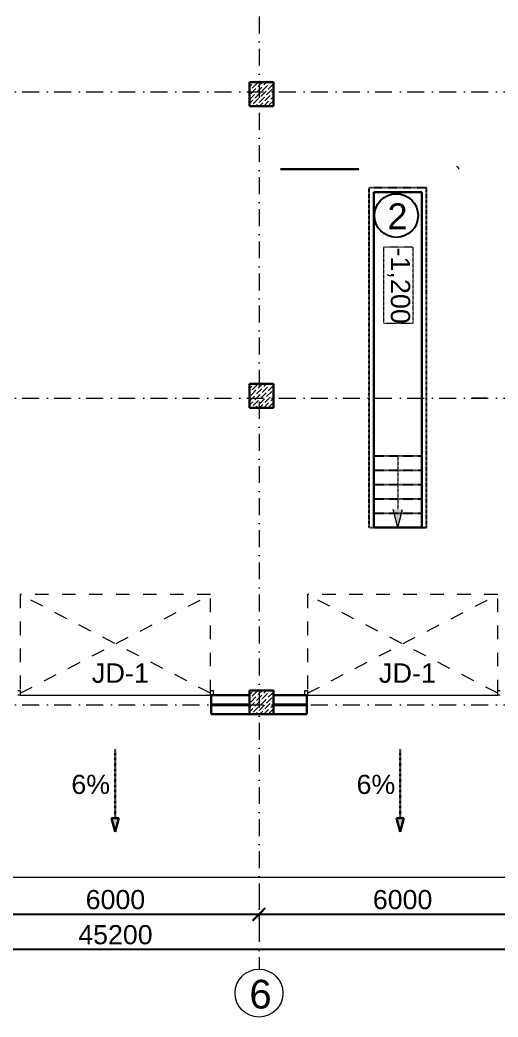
# Model space of a CAD drawing. Header units: millimetres. Extents: x 895788 to 1136524, y -21936 to 400945.
# Drawn here: x 945195 to 955185, y 141307 to 162130 of the extents above; entities that cross this region are included whole.
import ezdxf

# ---------------------------------------------------------------- set-up
doc = ezdxf.new("R2010")
doc.units = ezdxf.units.MM
for name, pattern in [('( Hidden )', [0.275, 0.15, -0.125]), ('DASHED', [0.75, 0.5, -0.25]), ('Штриховая', [564.444447, 282.222223, -282.222223]), ('Штрихпунктирная', [670.277762, 352.777767, -176.388884, 0, -141.111112])]:
    doc.linetypes.add(name, pattern=pattern)
doc.layers.add('Arakesmelerin x_tti', color=7, linetype='Continuous')
for name, color, linetype, lineweight in [('Arakesmelerin x_tti_Ном._пера__1', 7, 'Continuous', 15), ('cad-block.com_Pen_No__7', 7, 'Continuous', 60), ('Layer2_Pen_No__1', 7, 'Continuous', 15), ('Layer2_Ном._пера__1', 7, 'Continuous', 15), ('S_viyy_nin ufiqi c_rciv_si_Ном._пера__1', 7, 'Continuous', 15), ('S_viyy_nin ufiqi yaz_s__Ном._пера__7', 7, 'Continuous', 60), ('Двери ArchiCAD_Ном._пера__143', 30, 'Continuous', 0), ('оси_Ном._пера__1', 7, 'Continuous', 15), ('перегородка_Ном._пера__7', 7, 'Continuous', 60), ('перегородка_Ном._пера__7_Ном._пера__7', 7, 'Continuous', 60)]:
    doc.layers.add(name, color=color, linetype=linetype, lineweight=lineweight)
doc.layers.add('Двери ArchiCAD_Ном._пера__3', color=30, linetype='Continuous', lineweight=15, true_color=0xff6600)
doc.layers.add('перегородка_Ном._пера__106', color=240, linetype='Continuous', lineweight=0, true_color=0xef3a3f)
doc.styles.get("Standard").update_dxf_attribs({"font": 'arial.ttf', "height": 400})
doc.styles.add('СГЕНЕРИР_СТИЛЬ_1', font='arial.ttf')

# ---------------------------------------------------------------- blocks, each defined once
blk = doc.blocks.new('_ArchTick')
at = {"color": 0, "linetype": 'ByBlock', "const_width": 0.15}
blk.add_lwpolyline([(-0.5, -0.5), (0.5, 0.5)], dxfattribs=at)

msp = doc.modelspace()

# ---------------------------------------------------------------- hatches: boundary and pattern name
at = {"layer": 'Arakesmelerin x_tti', "linetype": 'Continuous', "lineweight": 0, "true_color": 0x000000}
msp.add_hatch(color=18, dxfattribs=at).paths.add_polyline_path([(953090.505, 151529.74), (952990.505, 151902.945), (953190.505, 151902.945)])
at = {"layer": 'Arakesmelerin x_tti', "linetype": 'Continuous', "lineweight": 30, "true_color": 0x000000}
for points in [[(947184.135, 145178.464), (947260.408, 145463.12), (947107.861, 145463.12)], [(953142.971, 145178.464), (953219.244, 145463.12), (953066.697, 145463.12)]]:
    msp.add_hatch(color=18, dxfattribs=at).paths.add_polyline_path(points)

# ---------------------------------------------------------------- linework, layer by layer
at = {"color": 3, "lineweight": 30}
for p, q in [((950490.347, 160829.736), (949990.347, 160829.736)), ((949990.347, 160829.736), (949990.347, 160329.736)), ((950490.347, 160329.736), (950490.347, 160829.736)), ((949990.347, 160329.736), (950490.347, 160329.736)), ((950490.347, 154529.736), (949990.347, 154529.736)), ((949990.347, 154529.736), (949990.347, 154029.736)), ((950490.347, 154029.736), (950490.347, 154529.736)), ((949990.347, 154029.736), (950490.347, 154029.736)), ((950490.347, 148129.736), (949990.347, 148129.736)), ((949990.347, 148129.736), (949990.347, 147629.736)), ((950490.347, 147629.736), (950490.347, 148129.736)), ((949990.347, 147629.736), (950490.347, 147629.736))]:
    msp.add_line(p, q, dxfattribs=at)
at = {"lineweight": 9}
for p, q in [((949990.347, 160824.526), (949995.557, 160829.736)), ((949990.347, 160736.138), (950038.518, 160784.308)), ((950049.567, 160706.969), (950160.052, 160817.454)), ((950060.615, 160806.406), (950060.615, 160806.406)), ((950082.713, 160828.503), (950083.946, 160829.736)), ((950171.101, 160740.114), (950260.723, 160829.736)), ((950259.489, 160651.726), (950369.975, 160762.211)), ((950270.538, 160751.163), (950270.538, 160751.163)), ((950292.635, 160773.26), (950349.111, 160829.736)), ((950381.023, 160684.872), (950490.347, 160794.196)), ((950392.072, 160784.308), (950392.072, 160784.308)), ((950414.169, 160806.406), (950437.499, 160829.736)), ((949990.347, 160647.749), (950005.373, 160662.774)), ((949990.347, 160470.973), (950093.761, 160574.386)), ((949994.324, 160563.338), (949994.324, 160563.338)), ((950016.421, 160585.435), (950126.907, 160695.92)), ((950027.47, 160684.872), (950027.47, 160684.872)), ((950104.81, 160497.046), (950215.295, 160607.532)), ((950115.858, 160596.483), (950115.858, 160596.483)), ((950137.955, 160618.58), (950248.441, 160729.066)), ((950149.004, 160718.017), (950149.004, 160718.017)), ((950226.344, 160530.192), (950336.829, 160640.677)), ((950237.392, 160629.629), (950237.392, 160629.629)), ((950314.732, 160441.804), (950425.217, 160552.289)), ((950347.878, 160563.338), (950458.363, 160673.823)), ((950358.926, 160662.774), (950358.926, 160662.774)), ((950447.314, 160574.386), (950447.314, 160574.386)), ((950469.412, 160596.483), (950490.347, 160617.419)), ((950480.46, 160695.92), (950480.46, 160695.92)), ((949990.347, 160382.584), (950060.615, 160452.852)), ((950049.567, 160353.415), (950049.567, 160353.415)), ((950071.664, 160375.512), (950182.149, 160485.998)), ((950082.713, 160474.949), (950082.713, 160474.949)), ((950114.276, 160329.736), (950149.004, 160364.464)), ((950171.101, 160386.561), (950171.101, 160386.561)), ((950193.198, 160408.658), (950303.683, 160519.143)), ((950202.664, 160329.736), (950270.538, 160397.609)), ((950204.246, 160508.095), (950204.246, 160508.095)), ((950291.053, 160329.736), (950392.072, 160430.755)), ((950292.635, 160419.707), (950292.635, 160419.707)), ((950325.78, 160541.241), (950325.78, 160541.241)), ((950403.12, 160353.415), (950490.347, 160440.642)), ((950414.169, 160452.852), (950414.169, 160452.852)), ((950436.266, 160474.949), (950490.347, 160529.031)), ((950467.829, 160329.736), (950480.46, 160342.367)), ((950025.888, 160329.736), (950027.47, 160331.318)), ((950381.023, 160331.318), (950381.023, 160331.318)), ((949990.347, 154524.526), (949995.557, 154529.736)), ((950049.567, 154406.969), (950160.052, 154517.454)), ((950060.615, 154506.406), (950060.615, 154506.406)), ((950082.713, 154528.503), (950083.946, 154529.736)), ((950171.101, 154440.114), (950260.723, 154529.736)), ((950292.635, 154473.26), (950349.111, 154529.736)), ((950414.169, 154506.406), (950437.499, 154529.736)), ((949990.347, 154436.138), (950038.518, 154484.308)), ((949990.347, 154347.749), (950005.373, 154362.774)), ((950016.421, 154285.435), (950126.907, 154395.92)), ((950027.47, 154384.872), (950027.47, 154384.872)), ((950104.81, 154197.046), (950215.295, 154307.532)), ((950115.858, 154296.483), (950115.858, 154296.483)), ((950137.955, 154318.58), (950248.441, 154429.066)), ((950149.004, 154418.017), (950149.004, 154418.017)), ((950226.344, 154230.192), (950336.829, 154340.677)), ((950237.392, 154329.629), (950237.392, 154329.629)), ((950259.489, 154351.726), (950369.975, 154462.211)), ((950270.538, 154451.163), (950270.538, 154451.163)), ((950347.878, 154263.338), (950458.363, 154373.823)), ((950358.926, 154362.774), (950358.926, 154362.774)), ((950381.023, 154384.872), (950490.347, 154494.196)), ((950392.072, 154484.308), (950392.072, 154484.308)), ((950469.412, 154296.483), (950490.347, 154317.419)), ((950480.46, 154395.92), (950480.46, 154395.92)), ((949990.347, 154170.973), (950093.761, 154274.386)), ((949990.347, 154082.584), (950060.615, 154152.852)), ((949994.324, 154263.338), (949994.324, 154263.338)), ((950071.664, 154075.512), (950182.149, 154185.998)), ((950082.713, 154174.949), (950082.713, 154174.949)), ((950193.198, 154108.658), (950303.683, 154219.143)), ((950202.664, 154029.736), (950270.538, 154097.609)), ((950204.246, 154208.095), (950204.246, 154208.095)), ((950291.053, 154029.736), (950392.072, 154130.755)), ((950292.635, 154119.707), (950292.635, 154119.707)), ((950314.732, 154141.804), (950425.217, 154252.289)), ((950325.78, 154241.241), (950325.78, 154241.241)), ((950403.12, 154053.415), (950490.347, 154140.642)), ((950414.169, 154152.852), (950414.169, 154152.852)), ((950436.266, 154174.949), (950490.347, 154229.031)), ((950447.314, 154274.386), (950447.314, 154274.386)), ((950025.888, 154029.736), (950027.47, 154031.318)), ((950049.567, 154053.415), (950049.567, 154053.415)), ((950114.276, 154029.736), (950149.004, 154064.464)), ((950171.101, 154086.561), (950171.101, 154086.561)), ((950381.023, 154031.318), (950381.023, 154031.318)), ((950467.829, 154029.736), (950480.46, 154042.367)), ((949990.347, 148124.526), (949995.557, 148129.736)), ((949990.347, 148036.138), (950038.518, 148084.308)), ((950049.567, 148006.969), (950160.052, 148117.454)), ((950060.615, 148106.406), (950060.615, 148106.406)), ((950082.713, 148128.503), (950083.946, 148129.736)), ((950171.101, 148040.114), (950260.723, 148129.736)), ((950259.489, 147951.726), (950369.975, 148062.211)), ((950270.538, 148051.163), (950270.538, 148051.163)), ((950292.635, 148073.26), (950349.111, 148129.736)), ((950381.023, 147984.872), (950490.347, 148094.196)), ((950392.072, 148084.308), (950392.072, 148084.308)), ((950414.169, 148106.406), (950437.499, 148129.736)), ((949990.347, 147947.749), (950005.373, 147962.774)), ((949990.347, 147770.973), (950093.761, 147874.386)), ((949994.324, 147863.338), (949994.324, 147863.338)), ((950016.421, 147885.435), (950126.907, 147995.92)), ((950027.47, 147984.872), (950027.47, 147984.872)), ((950104.81, 147797.046), (950215.295, 147907.532)), ((950115.858, 147896.483), (950115.858, 147896.483)), ((950137.955, 147918.58), (950248.441, 148029.066)), ((950149.004, 148018.017), (950149.004, 148018.017)), ((950226.344, 147830.192), (950336.829, 147940.677)), ((950237.392, 147929.629), (950237.392, 147929.629)), ((950314.732, 147741.804), (950425.217, 147852.289)), ((950325.78, 147841.241), (950325.78, 147841.241)), ((950347.878, 147863.338), (950458.363, 147973.823)), ((950358.926, 147962.774), (950358.926, 147962.774)), ((950447.314, 147874.386), (950447.314, 147874.386)), ((950469.412, 147896.483), (950490.347, 147917.419)), ((950480.46, 147995.92), (950480.46, 147995.92)), ((949990.347, 147682.584), (950060.615, 147752.852)), ((950049.567, 147653.415), (950049.567, 147653.415)), ((950071.664, 147675.512), (950182.149, 147785.998)), ((950082.713, 147774.949), (950082.713, 147774.949)), ((950114.276, 147629.736), (950149.004, 147664.464)), ((950171.101, 147686.561), (950171.101, 147686.561)), ((950193.198, 147708.658), (950303.683, 147819.143)), ((950202.664, 147629.736), (950270.538, 147697.609)), ((950204.246, 147808.095), (950204.246, 147808.095)), ((950291.053, 147629.736), (950392.072, 147730.755)), ((950292.635, 147719.707), (950292.635, 147719.707)), ((950403.12, 147653.415), (950490.347, 147740.642)), ((950414.169, 147752.852), (950414.169, 147752.852)), ((950436.266, 147774.949), (950490.347, 147829.031)), ((950467.829, 147629.736), (950480.46, 147642.367)), ((950025.888, 147629.736), (950027.47, 147631.318)), ((950381.023, 147631.318), (950381.023, 147631.318))]:
    msp.add_line(p, q, dxfattribs=at)
at = {"lineweight": 30}
msp.add_line((950638.382, 159014.122), (952277.897, 159014.122), dxfattribs=at)
at = {"color": 0, "lineweight": 30}
for p, q in [((953590.505, 158529.74), (952590.505, 158529.74)), ((952590.505, 158529.74), (952590.505, 151529.74)), ((953590.505, 151529.74), (953590.505, 158529.74)), ((952590.505, 151529.74), (953590.505, 151529.74)), ((949190.366, 147629.736), (949190.366, 148029.736)), ((949190.366, 148029.736), (949990.347, 148029.736)), ((950490.347, 148029.736), (951190.366, 148029.736)), ((951190.366, 147629.736), (951190.366, 148029.736)), ((951190.366, 147629.736), (949190.366, 147629.736))]:
    msp.add_line(p, q, dxfattribs=at)
at = {"color": 7, "lineweight": 9}
msp.add_line((954646.117, 154239.365), (954947.367, 154239.365), dxfattribs=at)
at = {"lineweight": 40}
for p, q in [((949190.524, 147829.253), (949990.347, 147829.253)), ((950490.347, 147828.77), (951190.366, 147828.77))]:
    msp.add_line(p, q, dxfattribs=at)
for p, q in [((944190.542, 143453.313), (950190.705, 143453.313)), ((950190.705, 143453.938), (950190.705, 143454.563)), ((950190.705, 143453.938), (950190.705, 143454.563)), ((950190.705, 143453.313), (956190.542, 143453.313)), ((969790.913, 142720.132), (924590.542, 142720.132))]:
    msp.add_line(p, q)
at = {"color": 0, "lineweight": 25}
msp.add_circle((953059.342, 158044.271), 454.873, dxfattribs=at)
at = {"layer": 'Arakesmelerin x_tti_Ном._пера__1', "linetype": '( Hidden )'}
msp.add_line((953090.505, 153029.74), (953090.505, 151902.945), dxfattribs=at)
at = {"layer": 'Arakesmelerin x_tti_Ном._пера__1', "linetype": 'Continuous'}
for q in [(952990.505, 151902.945), (953190.505, 151902.945)]:
    msp.add_line((953090.505, 151529.74), q, dxfattribs=at)
at = {"layer": 'Arakesmelerin x_tti_Ном._пера__1', "linetype": '( Hidden )', "lineweight": 30}
for p, q in [((947184.135, 146892.688), (947184.135, 145463.12)), ((953142.971, 146892.688), (953142.971, 145463.12))]:
    msp.add_line(p, q, dxfattribs=at)
at = {"layer": 'Arakesmelerin x_tti_Ном._пера__1', "linetype": 'Continuous', "lineweight": 30}
for p, q in [((947184.135, 145178.464), (947107.861, 145463.12)), ((947107.861, 145463.12), (947260.408, 145463.12)), ((947184.135, 145178.464), (947260.408, 145463.12)), ((953142.971, 145178.464), (953066.697, 145463.12)), ((953066.697, 145463.12), (953219.244, 145463.12)), ((953142.971, 145178.464), (953219.244, 145463.12))]:
    msp.add_line(p, q, dxfattribs=at)
at = {"layer": 'cad-block.com_Pen_No__7', "color": 252, "linetype": 'DASHED', "lineweight": 9, "ltscale": 1000, "true_color": 0x939598}
msp.add_arc((954318.655, 159013.244), 48.828, 0, 90, dxfattribs=at)
at = {"layer": 'Layer2_Pen_No__1', "color": 7, "linetype": 'Continuous', "lineweight": 15}
msp.add_line((938390.366, 144229.736), (961990.542, 144229.736), dxfattribs=at)
at = {"layer": 'Layer2_Ном._пера__1', "linetype": '( Hidden )', "lineweight": 25}
for p, q in [((952490.505, 151529.74), (952490.505, 158629.74)), ((952490.505, 158629.74), (953690.505, 158629.74)), ((952590.505, 158529.74), (953590.505, 158529.74)), ((952590.505, 153029.74), (952590.505, 158529.74)), ((953590.505, 158529.74), (953590.505, 153029.74)), ((953690.505, 151529.74), (953690.505, 158629.74)), ((952590.505, 151529.74), (952590.505, 153029.74)), ((952590.505, 151529.74), (952590.505, 153029.74)), ((952590.505, 153029.74), (953590.505, 153029.74)), ((953590.505, 153029.74), (953590.505, 151529.74)), ((953590.505, 153029.74), (953590.505, 151529.74)), ((952590.505, 152729.74), (953590.505, 152729.74)), ((952590.505, 152429.74), (953590.505, 152429.74)), ((952590.505, 152129.74), (953590.505, 152129.74)), ((952590.505, 151829.74), (953590.505, 151829.74)), ((952490.505, 151529.74), (953690.505, 151529.74))]:
    msp.add_line(p, q, dxfattribs=at)
at = {"layer": 'S_viyy_nin ufiqi c_rciv_si_Ном._пера__1', "linetype": '( Hidden )'}
for p, q in [((952791.088, 157381.992), (952791.088, 155798.283)), ((953410.063, 157381.992), (952791.088, 157381.992)), ((953410.063, 155798.283), (953410.063, 157381.992)), ((952791.088, 155798.283), (953410.063, 155798.283))]:
    msp.add_line(p, q, dxfattribs=at)
at = {"layer": 'Двери ArchiCAD_Ном._пера__143', "color": 0, "linetype": 'Штриховая'}
for p, q in [((949180.366, 150129.736), (945200.366, 150129.736)), ((945200.366, 150129.736), (945200.366, 148069.736)), ((945200.366, 148069.736), (949180.366, 150129.736)), ((949180.366, 148069.736), (945200.366, 150129.736)), ((949180.366, 148069.736), (949180.366, 150129.736)), ((955180.366, 150129.736), (951200.366, 150129.736)), ((951200.366, 150129.736), (951200.366, 148069.736)), ((951200.366, 148069.736), (955180.366, 150129.736)), ((955180.366, 148069.736), (951200.366, 150129.736)), ((955180.366, 148069.736), (955180.366, 150129.736))]:
    msp.add_line(p, q, dxfattribs=at)
at = {"layer": 'Двери ArchiCAD_Ном._пера__3', "color": 0, "linetype": 'Continuous'}
for p, q in [((945150.366, 148129.736), (945200.366, 148129.736)), ((945200.366, 148129.736), (945200.366, 148029.736)), ((949180.366, 148129.736), (949230.366, 148129.736)), ((949180.366, 148029.736), (949180.366, 148129.736)), ((949230.366, 148129.736), (949230.366, 148029.736)), ((951150.366, 148029.736), (951150.366, 148129.736)), ((951150.366, 148129.736), (951200.366, 148129.736)), ((951200.366, 148129.736), (951200.366, 148029.736)), ((955180.366, 148129.736), (955230.366, 148129.736)), ((955180.366, 148029.736), (955180.366, 148129.736)), ((945200.366, 148029.736), (945150.366, 148029.736)), ((945200.366, 148029.736), (949180.366, 148029.736)), ((949230.366, 148029.736), (949180.366, 148029.736)), ((951200.366, 148029.736), (951150.366, 148029.736)), ((951200.366, 148029.736), (955180.366, 148029.736)), ((955230.366, 148029.736), (955180.366, 148029.736))]:
    msp.add_line(p, q, dxfattribs=at)
at = {"layer": 'оси_Ном._пера__1', "linetype": 'Штрихпунктирная'}
for p, q in [((950190.555, 186332.517), (950191.705, 142809.631)), ((917755.8, 160629.228), (968321.034, 160629.228)), ((917755.8, 154230.228), (968321.034, 154230.228)), ((917755.8, 147829.253), (968321.034, 147829.253)), ((950191.705, 143899.226), (950190.542, 142307.04))]:
    msp.add_line(p, q, dxfattribs=at)
at = {"layer": 'оси_Ном._пера__1', "linetype": 'Continuous'}
msp.add_circle((950190.542, 141807.054), 500, dxfattribs=at)

# ---------------------------------------------------------------- block references
at = {"xscale": 270, "yscale": 270, "zscale": 270, "rotation": 180}
msp.add_blockref('_ArchTick', (950190.705, 143453.313), dxfattribs=at)
at = {"xscale": 270, "yscale": 270, "zscale": 270}
msp.add_blockref('_ArchTick', (950190.705, 143453.313), dxfattribs=at)

# ---------------------------------------------------------------- texts
at = {"char_height": 400, "attachment_point": 5}
for s, insert in [('6000', (947190.623, 143757.543)), ('6000', (953190.623, 143757.543)), ('45200', (947190.728, 143024.361))]:
    msp.add_mtext(s, dxfattribs=dict(at, insert=insert))
at = {"layer": 'S_viyy_nin ufiqi yaz_s__Ном._пера__7', "lineweight": 50, "style": 'СГЕНЕРИР_СТИЛЬ_1'}
msp.add_text('-1,200', height=403.2, rotation=270, dxfattribs=at).set_placement((952945.217, 157379.194))
at = {"layer": 'перегородка_Ном._пера__106', "color": 0, "lineweight": 50, "style": 'СГЕНЕРИР_СТИЛЬ_1'}
for p in [(946270.12, 145966.286), (952228.957, 145966.286)]:
    msp.add_text('6%%%', height=400, dxfattribs=at).set_placement(p)
at = {"layer": 'перегородка_Ном._пера__7', "lineweight": 50, "style": 'СГЕНЕРИР_СТИЛЬ_1'}
msp.add_text('2', height=540, dxfattribs=at).set_placement((952875.035, 157759.184))
at = {"layer": 'перегородка_Ном._пера__7', "color": 0, "lineweight": 50, "style": 'СГЕНЕРИР_СТИЛЬ_1'}
for p in [(946697.404, 148287.693), (952694.98, 148287.693)]:
    msp.add_text('JD-1', height=405.4614, dxfattribs=at).set_placement(p)
at = {"layer": 'перегородка_Ном._пера__7_Ном._пера__7', "lineweight": 50, "style": 'СГЕНЕРИР_СТИЛЬ_1'}
msp.add_text('6', height=600, dxfattribs=at).set_placement((949988.79, 141485.5))

doc.saveas('drawing.dxf')
